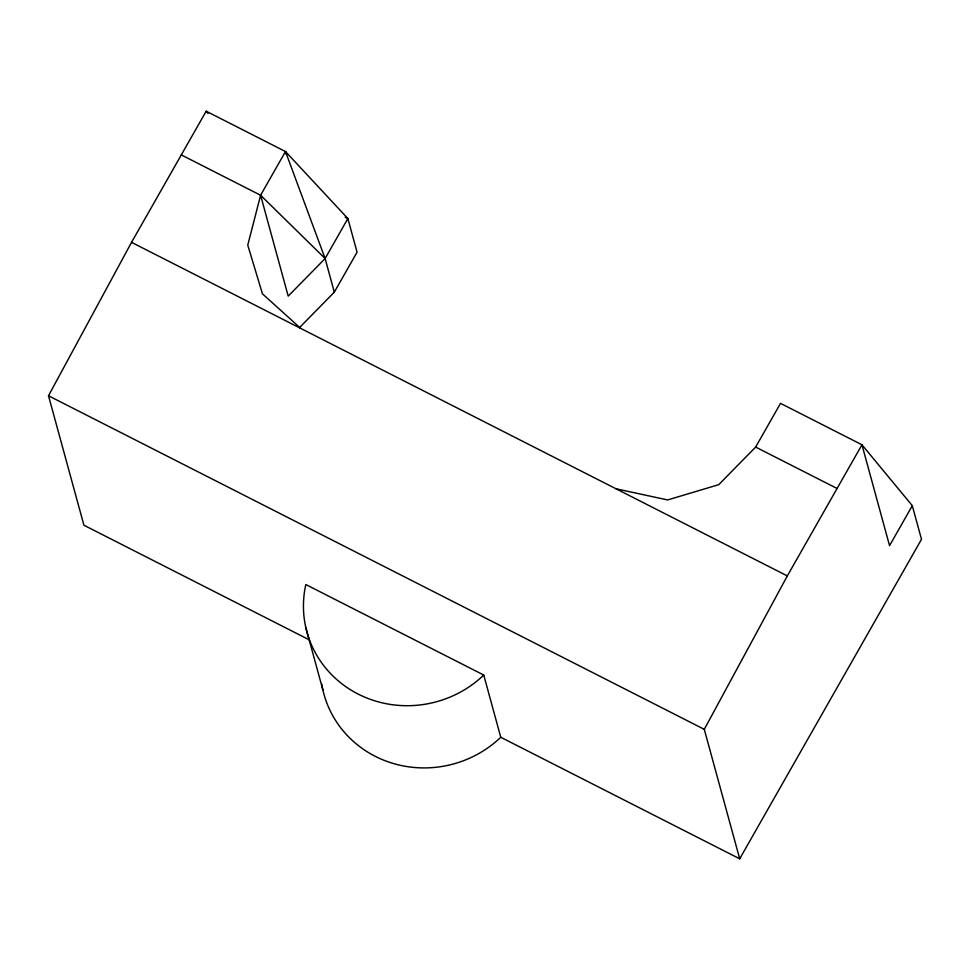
<?xml version="1.0" encoding="UTF-8"?>
<svg xmlns="http://www.w3.org/2000/svg" width="970" height="970" viewBox="0 0 970 970"><rect width="100%" height="100%" fill="white"/><g stroke="black" fill="none" stroke-linecap="round" stroke-linejoin="round"><path stroke-width="1.45" d="M309.345 639.885L83.917 525.219L48.5 395.76L131.544 242.342L206.173 111.198L285.483 151.538L260.603 195.249L247.762 245.095L262.446 293.825L300.724 328.393M321.749 684.214A106.542 101.668 -15.3 0 0 393.153 763.451A106.542 101.668 -15.3 0 0 500.762 737.261L739.698 858.802L704.281 729.343L787.325 575.925L861.954 444.781L780.523 403.362L755.654 447.073L718.734 484.673L667.639 499.938L616.035 488.795M181.305 154.909L260.603 195.249L288.199 296.129L325.12 258.541L347.866 218.553L285.483 151.538L286.271 154.424M299.512 327.605L334.31 292.164L357.069 252.188L347.866 218.553L345.174 217.195M912.297 505.673L889.551 545.661L861.954 444.781L912.297 505.673L921.5 539.308L739.698 858.802M755.654 447.073L837.086 488.492M131.544 242.342L787.325 575.925M48.5 395.76L704.281 729.343M483.751 675.059L305.829 584.546A106.542 101.668 -15.3 0 0 358.197 694.096A106.542 101.668 -15.3 0 0 483.751 675.059L500.762 737.261M260.603 195.249L325.12 258.541L334.31 292.164M206.173 111.198L208.077 113.49M285.483 151.538L325.12 258.541M305.841 627.663L322.852 689.864"/></g></svg>
